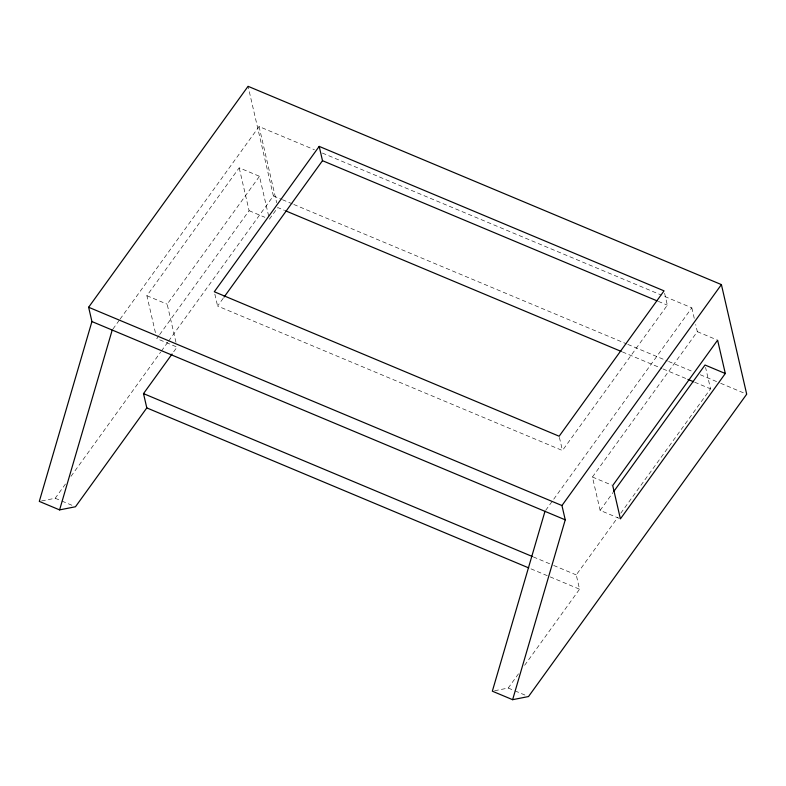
<?xml version="1.0" encoding="UTF-8"?>
<svg xmlns="http://www.w3.org/2000/svg" width="786" height="786" viewBox="0 0 786 786"><rect width="100%" height="100%" fill="white"/><g stroke="black" fill="none" stroke-linecap="round" stroke-linejoin="round"><path stroke-width="0.59" stroke-dasharray="3.93 2.95" d="M112.929 329.059L119.374 320.118M120.091 319.126L259.066 126.546L314.439 149.743M155.412 332.645L146.884 295.713L239.19 167.801L259.478 176.3L268.832 216.798M175.966 342.332L167.172 304.211L259.478 176.3M158.929 335.622L156.787 338.599L177.066 347.098L172.782 353.032M159.646 334.63L249.093 210.687L239.19 167.801M41.57 500.957L55.187 498.255L65.955 483.341M70.976 476.375L160.688 352.049M161.415 351.057L167.87 342.106M168.587 341.114L273.371 195.911L248.071 86.313M269.382 219.186L277.772 207.553L284.552 210.393M664.592 293.237L667.343 305.155L562.442 450.516L217.594 306.049L223.342 298.081M545.681 510.35L691.827 307.837L662.451 295.536M619.289 518.406L600.131 510.379L592.428 477.023L697.329 331.663L695.679 324.52M600.131 510.379L613.06 492.458M524.635 665.31L579.557 589.205L576.256 574.91L617.904 517.198M620.773 513.219L710.524 388.844L705.573 367.406M494.61 690.747L508.228 688.045L518.927 673.219M322.348 153.054L661.321 295.055M658.295 301.362L667.343 305.155M697.329 331.663L716.488 339.69M273.371 195.911L281.3 199.231M282.429 199.703L292.628 203.977M293.758 204.448L626.668 343.914M627.798 344.386L667.432 360.99M668.572 361.462L692.348 371.424M700.277 374.745L719.524 382.811M720.654 383.283L746.7 394.199M622.394 351.922L661.94 368.496M663.07 368.968L686.797 378.901M694.706 382.222L710.524 388.844M249.093 210.687L264.872 217.29M592.428 477.023L611.587 485.05M146.884 295.713L167.172 304.211M533.321 556.92L552.529 564.967M553.658 565.439L576.256 574.91M530.972 568.848L549.05 576.423M550.18 576.895L579.557 589.205M55.187 498.255L60.827 500.613M61.947 501.085L73.216 505.811M508.228 688.045L513.867 690.403M514.987 690.874L526.256 695.6M691.827 307.837L694.578 319.755M559.416 437.409L562.442 450.516M259.066 126.546L276.672 202.788M214.843 294.131L217.594 306.049"/><path stroke-width="1.18" d="M544.973 511.342L492.341 691.189L512.629 699.687L528.516 696.543L746.7 394.199L721.401 284.601L248.071 86.313L88.631 307.257L91.933 321.553L39.3 501.399L59.589 509.898L75.476 506.754L146.805 407.905L143.504 393.609L172.075 354.024M59.589 509.898L112.211 330.051M512.629 699.687L565.252 519.841L561.951 505.545L721.401 284.601M319.195 146.393L214.293 291.753L559.151 436.22L664.042 290.859L319.195 146.393L322.496 160.688L224.059 297.088M613.778 491.466L705.022 365.018L725.311 373.517L620.409 518.878L612.716 485.522L717.608 340.161L725.311 373.517M322.496 160.688L657.165 300.891M285.682 210.864L621.264 351.45M687.927 379.383L693.576 381.75M88.631 307.257L561.951 505.545M91.933 321.553L565.252 519.841M143.504 393.609L532.191 556.449M146.805 407.905L528.713 567.905"/></g></svg>
